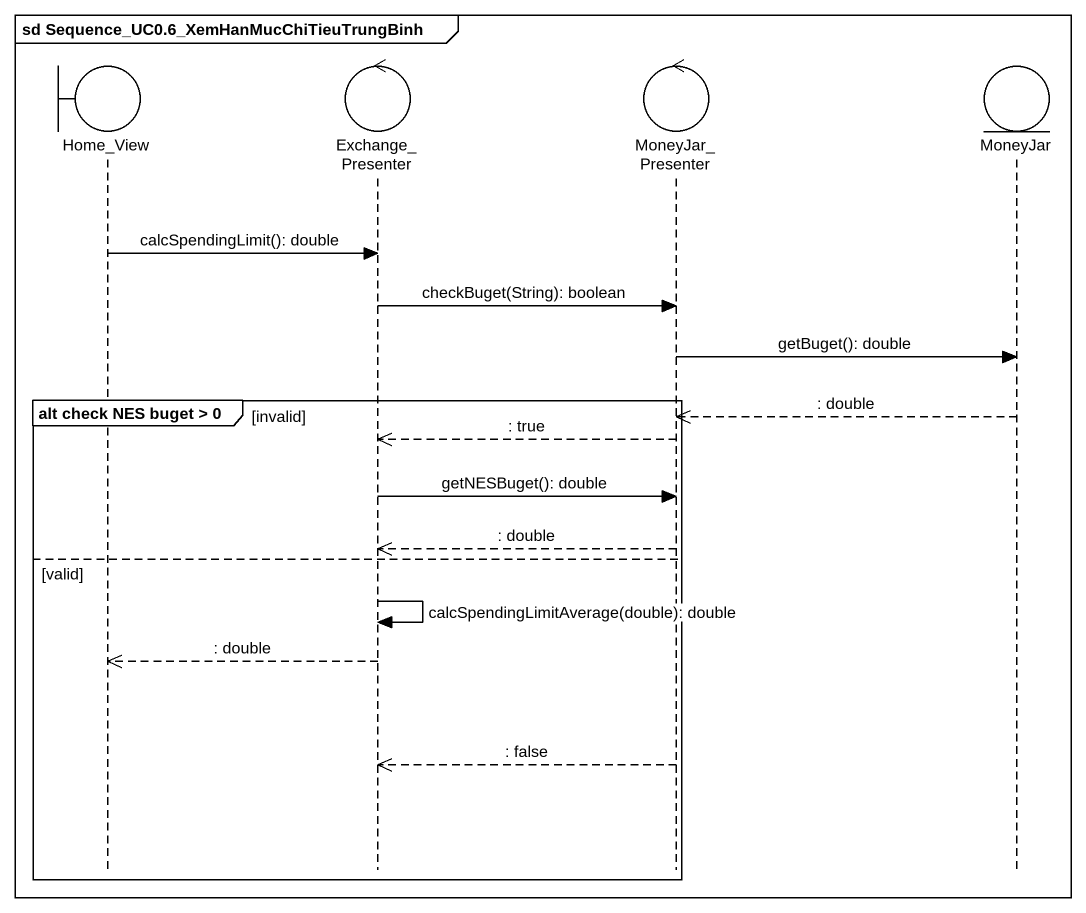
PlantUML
@startuml
mainframe sd Sequence_UC0.6_XemHanMucChiTieuTrungBinh
hide footbox
boundary Home_View
control Exchange_Presenter
control MoneyJar_Presenter
entity MoneyJar

Home_View -> Exchange_Presenter : calcSpendingLimit(): double
Exchange_Presenter -> MoneyJar_Presenter : checkBuget(String): boolean
MoneyJar_Presenter -> MoneyJar : getBuget(): double
group alt check NES buget > 0 [invalid]
  MoneyJar -->> MoneyJar_Presenter : : double
  MoneyJar_Presenter -->> Exchange_Presenter : : true
  Exchange_Presenter -> MoneyJar_Presenter : getNESBuget(): double
  MoneyJar_Presenter -->> Exchange_Presenter : : double
else valid
  Exchange_Presenter -> Exchange_Presenter : calcSpendingLimitAverage(double): double
  Exchange_Presenter -->> Home_View : : double
  MoneyJar_Presenter -->> Exchange_Presenter : : false
end
@enduml
